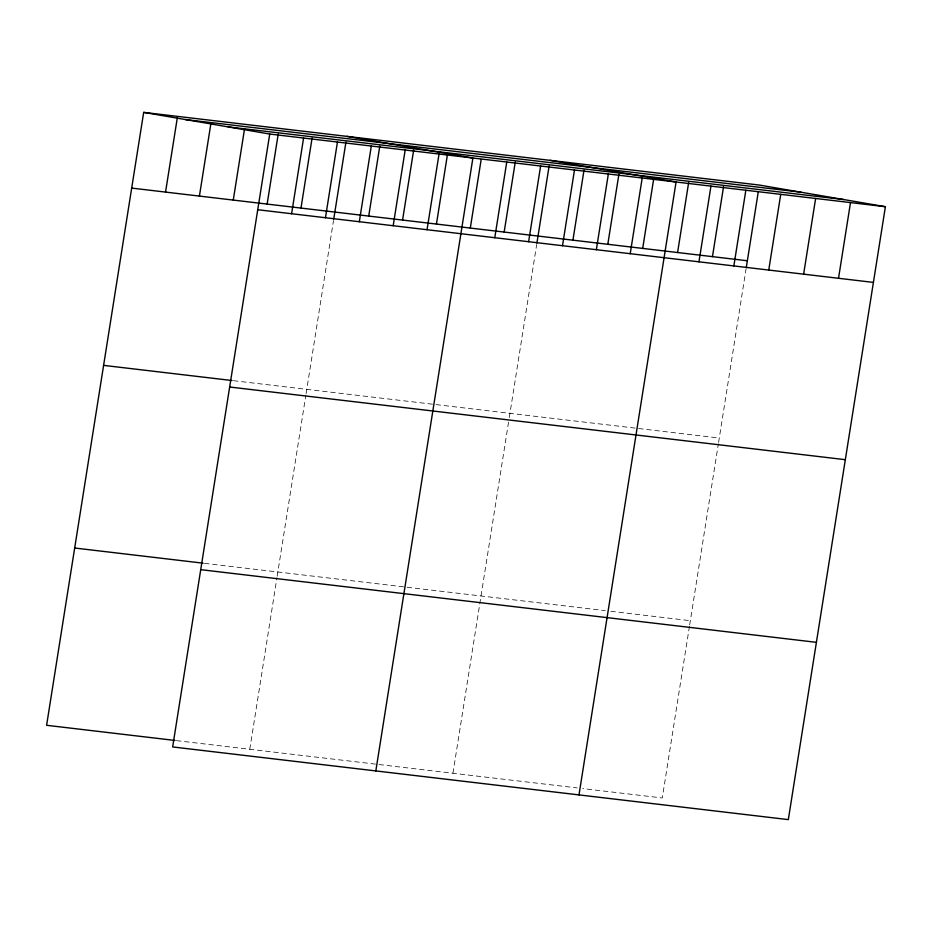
<?xml version="1.0" encoding="UTF-8"?>
<svg xmlns="http://www.w3.org/2000/svg" width="932" height="932" viewBox="0 0 932 932"><rect width="100%" height="100%" fill="white"/><g stroke="black" fill="none" stroke-linecap="round" stroke-linejoin="round"><path stroke-width="0.7" stroke-dasharray="4.66 3.5" d="M249.776 749.27L276.955 577.63M277.177 576.221L305.882 395.017M306.104 393.595L333.516 220.511M452.94 773.257L509.058 418.992M509.28 417.571L536.692 244.499M689.459 626.316L662.279 797.955L582.733 788.577M689.68 624.906L718.386 443.702M718.607 442.281L746.019 269.197M233.408 380.687L719.283 438.04M204.481 563.336L605.229 610.635M610.809 611.299L690.356 620.689M176.404 740.614L577.153 787.913"/><path stroke-width="1.4" d="M885.4 206.706L269.721 134.045L172.653 746.94L788.321 819.612L885.4 206.706L759.347 185.06L143.679 112.388L46.6 725.294L174.995 740.451M165.547 192.085L177.313 117.816M199.413 196.081L210.947 123.245M233.268 200.077L244.58 128.663M267.135 204.085L278.214 134.091M291.6 213.731L303.587 138.041M300.989 208.081L312.08 138.087M325.454 217.727L337.454 142.037M333.738 219.102L345.947 142.083M359.321 221.734L371.309 146.033M368.723 216.073L379.802 146.079M393.188 225.73L405.175 150.029M402.577 220.069L413.668 150.075M427.042 229.726L439.03 154.025M436.444 224.064L447.523 154.071M375.829 770.915L472.897 158.021L346.844 136.375M470.31 228.06L481.168 159.5M494.776 237.718L506.763 162.017M504.165 232.056L515.256 162.075M528.63 241.714L540.618 166.013M536.914 243.089L549.111 166.071M562.497 245.71L574.485 170.008M572.924 240.176L584.003 170.183M596.352 249.706L608.351 174.004M607.804 244.289L618.895 174.307M630.218 253.702L642.206 178M642.696 248.401L653.775 178.42M578.993 794.903L676.073 181.996L550.02 160.351M677.587 252.525L688.666 182.532M698.965 261.822L710.953 186.12M712.467 256.638L723.558 186.656M733.857 265.935L745.845 190.233M746.241 267.799L758.217 192.202M768.749 270.059L780.736 194.357M803.629 274.171L815.628 198.469M838.52 278.284L850.508 202.594M185.27 119.541L800.949 192.202M228.13 126.892L843.798 199.565M131.68 188.089L747.359 260.762M257.733 209.735L873.412 282.408M103.603 365.367L231.998 380.524M229.656 387.013L845.336 459.686M74.676 548.016L203.071 563.173M200.73 569.662L816.409 642.334M143.679 112.388L269.721 134.045"/></g></svg>
